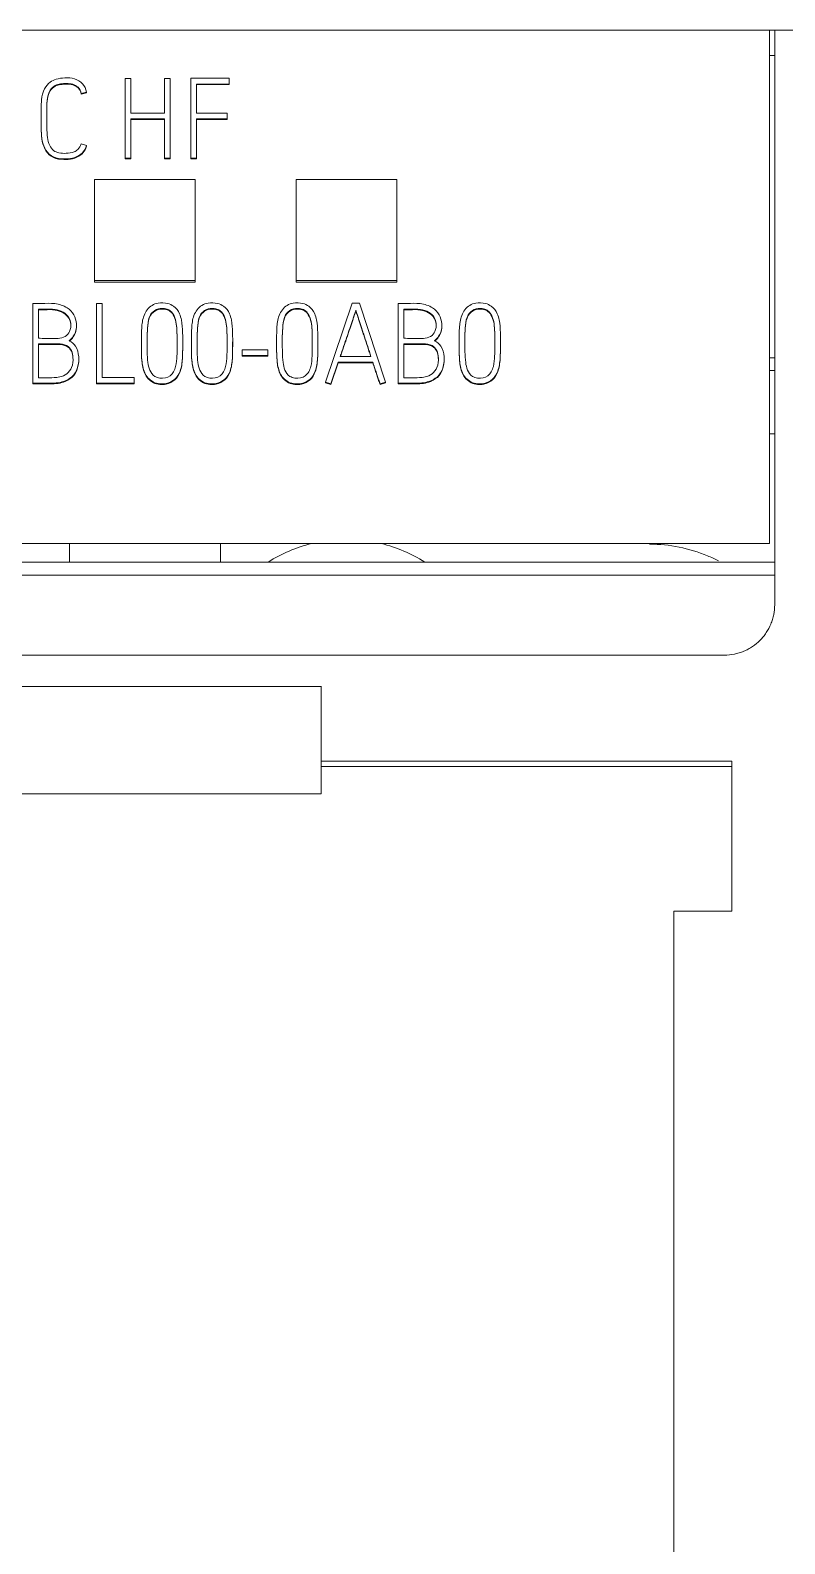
# Model space of a CAD drawing. Header units: millimetres. Extents: x 4137 to 6698, y 1400 to 3585.
# Drawn here: x 5370.17 to 5385.15, y 3342.75 to 3372.78 of the extents above; entities that cross this region are included whole.
import ezdxf

# ---------------------------------------------------------------- set-up
doc = ezdxf.new("R2010")
doc.units = ezdxf.units.MM
doc.layers.add('000-PI-Oprema', color=30, linetype='Continuous', lineweight=5)

msp = doc.modelspace()

# ---------------------------------------------------------------- linework, layer by layer
at = {"layer": '000-PI-Oprema', "color": 0, "linetype": 'ByBlock', "lineweight": 0}
for p, q in [((5384.848, 3372.778), (5360.048, 3372.778)), ((5384.848, 3372.778), (5384.948, 3372.778)), ((5384.848, 3362.595), (5384.848, 3372.778)), ((5389.848, 3372.778), (5384.948, 3372.778)), ((5384.948, 3372.278), (5384.848, 3372.278)), ((5372.054, 3371.822), (5372.054, 3370.24)), ((5372.165, 3371.822), (5372.054, 3371.822)), ((5372.165, 3371.136), (5372.165, 3371.822)), ((5372.949, 3371.822), (5372.835, 3371.822)), ((5372.835, 3371.822), (5372.835, 3371.136)), ((5372.949, 3370.24), (5372.949, 3371.822)), ((5373.359, 3371.825), (5373.359, 3370.242)), ((5374.12, 3371.825), (5373.359, 3371.825)), ((5373.472, 3371.131), (5373.472, 3371.712)), ((5373.472, 3371.712), (5374.12, 3371.712)), ((5373.472, 3371.7), (5374.12, 3371.7)), ((5374.12, 3371.712), (5374.12, 3371.825)), ((5374.12, 3371.712), (5374.12, 3371.7)), ((5371.291, 3371.55), (5371.182, 3371.523)), ((5371.291, 3371.537), (5371.182, 3371.51)), ((5371.182, 3371.523), (5371.182, 3371.51)), ((5371.291, 3371.55), (5371.291, 3371.537)), ((5370.388, 3371.188), (5370.388, 3371.175)), ((5372.835, 3371.136), (5372.165, 3371.136)), ((5374.08, 3371.131), (5373.472, 3371.131)), ((5374.08, 3371.021), (5374.08, 3371.131)), ((5370.387, 3370.888), (5370.387, 3370.875)), ((5370.388, 3371.053), (5370.388, 3371.066)), ((5372.165, 3370.24), (5372.165, 3371.023)), ((5372.165, 3371.023), (5372.835, 3371.023)), ((5372.165, 3371.011), (5372.835, 3371.011)), ((5372.835, 3371.023), (5372.835, 3370.24)), ((5373.472, 3370.242), (5373.472, 3371.021)), ((5373.472, 3371.021), (5374.08, 3371.021)), ((5373.472, 3371.009), (5374.08, 3371.009)), ((5374.08, 3371.021), (5374.08, 3371.009)), ((5371.184, 3370.526), (5371.289, 3370.489)), ((5371.289, 3370.489), (5371.289, 3370.476)), ((5372.054, 3370.24), (5372.165, 3370.24)), ((5372.054, 3370.24), (5372.054, 3370.227)), ((5372.054, 3370.227), (5372.165, 3370.227)), ((5372.165, 3370.24), (5372.165, 3370.227)), ((5372.835, 3370.24), (5372.835, 3370.227)), ((5372.835, 3370.24), (5372.949, 3370.24)), ((5372.835, 3370.227), (5372.949, 3370.227)), ((5372.949, 3370.24), (5372.949, 3370.227)), ((5373.359, 3370.242), (5373.472, 3370.242)), ((5373.359, 3370.242), (5373.359, 3370.229)), ((5373.359, 3370.229), (5373.472, 3370.229)), ((5373.472, 3370.242), (5373.472, 3370.229)), ((5371.448, 3369.814), (5371.448, 3367.815)), ((5373.448, 3369.814), (5371.448, 3369.814)), ((5373.448, 3367.815), (5373.448, 3369.814)), ((5375.448, 3369.814), (5375.448, 3367.815)), ((5377.448, 3369.814), (5375.448, 3369.814)), ((5377.448, 3367.815), (5377.448, 3369.814)), ((5371.448, 3367.815), (5371.448, 3367.777)), ((5371.448, 3367.815), (5373.448, 3367.815)), ((5371.448, 3367.777), (5373.448, 3367.777)), ((5373.448, 3367.815), (5373.448, 3367.777)), ((5375.448, 3367.815), (5375.448, 3367.777)), ((5375.448, 3367.815), (5377.448, 3367.815)), ((5375.448, 3367.777), (5377.448, 3367.777)), ((5377.448, 3367.815), (5377.448, 3367.777)), ((5370.221, 3365.774), (5370.221, 3367.359)), ((5370.335, 3367.247), (5370.335, 3366.666)), ((5371.484, 3367.359), (5371.484, 3365.774)), ((5371.597, 3367.359), (5371.484, 3367.359)), ((5371.597, 3365.886), (5371.597, 3367.359)), ((5376.564, 3367.363), (5376.033, 3365.798)), ((5376.706, 3367.363), (5376.564, 3367.363)), ((5376.635, 3367.222), (5376.635, 3367.21)), ((5377.223, 3365.798), (5376.706, 3367.363)), ((5377.474, 3365.774), (5377.474, 3367.359)), ((5377.587, 3367.247), (5377.587, 3366.666)), ((5371.089, 3366.911), (5371.089, 3366.931)), ((5378.342, 3366.911), (5378.342, 3366.931)), ((5372.378, 3366.625), (5372.378, 3366.612)), ((5373.197, 3366.581), (5373.197, 3366.594)), ((5373.37, 3366.625), (5373.37, 3366.612)), ((5374.189, 3366.581), (5374.189, 3366.594)), ((5375.061, 3366.625), (5375.061, 3366.612)), ((5375.88, 3366.581), (5375.88, 3366.594)), ((5378.685, 3366.625), (5378.685, 3366.612)), ((5379.504, 3366.581), (5379.504, 3366.594)), ((5370.335, 3366.555), (5370.335, 3365.884)), ((5374.38, 3366.437), (5374.38, 3366.324)), ((5374.886, 3366.437), (5374.38, 3366.437)), ((5374.38, 3366.324), (5374.38, 3366.312)), ((5374.38, 3366.324), (5374.886, 3366.324)), ((5374.38, 3366.312), (5374.886, 3366.312)), ((5374.886, 3366.324), (5374.886, 3366.437)), ((5374.886, 3366.324), (5374.886, 3366.312)), ((5376.934, 3366.305), (5376.324, 3366.305)), ((5377.587, 3366.555), (5377.587, 3365.884)), ((5384.848, 3366.278), (5384.948, 3366.278)), ((5371.134, 3366.239), (5371.134, 3366.251)), ((5376.14, 3365.763), (5376.286, 3366.192)), ((5376.14, 3365.75), (5376.286, 3366.18)), ((5376.286, 3366.192), (5376.286, 3366.18)), ((5376.286, 3366.192), (5376.972, 3366.192)), ((5376.286, 3366.18), (5376.972, 3366.18)), ((5376.972, 3366.192), (5376.972, 3366.18)), ((5378.386, 3366.239), (5378.386, 3366.251)), ((5384.848, 3366.028), (5384.948, 3366.028)), ((5370.221, 3365.774), (5370.221, 3365.761)), ((5371.484, 3365.774), (5371.484, 3365.761)), ((5371.484, 3365.774), (5372.232, 3365.774)), ((5371.484, 3365.761), (5372.232, 3365.761)), ((5372.232, 3365.886), (5371.597, 3365.886)), ((5372.232, 3365.774), (5372.232, 3365.886)), ((5372.232, 3365.774), (5372.232, 3365.761)), ((5376.033, 3365.798), (5376.033, 3365.786)), ((5376.033, 3365.798), (5376.14, 3365.763)), ((5376.033, 3365.786), (5376.14, 3365.75)), ((5376.14, 3365.763), (5376.14, 3365.75)), ((5377.114, 3365.763), (5377.223, 3365.798)), ((5377.114, 3365.75), (5377.223, 3365.786)), ((5377.114, 3365.763), (5377.114, 3365.75)), ((5377.223, 3365.798), (5377.223, 3365.786)), ((5377.474, 3365.774), (5377.474, 3365.761)), ((5384.848, 3364.773), (5384.948, 3364.773)), ((5384.848, 3362.595), (5360.048, 3362.595)), ((5370.948, 3362.595), (5370.948, 3362.227)), ((5373.948, 3362.595), (5373.948, 3362.227)), ((5384.948, 3362.227), (5359.948, 3362.227)), ((5384.948, 3361.964), (5359.948, 3361.964)), ((5360.948, 3360.378), (5383.948, 3360.378)), ((5383.952, 3360.378), (5383.951, 3360.378)), ((5375.948, 3359.756), (5368.948, 3359.756)), ((5375.948, 3358.278), (5375.948, 3358.172)), ((5384.098, 3358.278), (5375.948, 3358.278)), ((5375.948, 3358.172), (5375.948, 3357.629)), ((5384.098, 3358.172), (5375.948, 3358.172)), ((5384.098, 3355.298), (5384.098, 3358.278)), ((5375.948, 3357.629), (5368.948, 3357.629)), ((5384.098, 3355.298), (5382.948, 3355.298))]:
    msp.add_line(p, q, dxfattribs=at)
for start, end in [(103.753, 122.3801), (57.6199, 76.247)]:
    msp.add_arc((5376.448, 3359.778), 2.9, start, end, dxfattribs=at)
for points, knots in [([(5384.948, 3361.964), (5384.948, 3364.485), (5384.948, 3368.09), (5384.948, 3371.693), (5384.948, 3372.778)], [0, 0, 0, 0, 0.698854, 1, 1, 1, 1]), ([(5371.289, 3370.489), (5371.281, 3370.463), (5371.255, 3370.4), (5371.169, 3370.3), (5371.016, 3370.228), (5370.827, 3370.224), (5370.627, 3370.244), (5370.465, 3370.39), (5370.404, 3370.585), (5370.384, 3370.794), (5370.389, 3371.005), (5370.387, 3371.21), (5370.39, 3371.415), (5370.432, 3371.61), (5370.549, 3371.751), (5370.697, 3371.818), (5370.863, 3371.839), (5371.05, 3371.83), (5371.225, 3371.727), (5371.276, 3371.618), (5371.291, 3371.55)], [0, 0, 0, 0, 0.023749, 0.063372, 0.118592, 0.172501, 0.236244, 0.297229, 0.359591, 0.421629, 0.490644, 0.554667, 0.610982, 0.680492, 0.733777, 0.772528, 0.826559, 0.886213, 0.942216, 1, 1, 1, 1]), ([(5371.182, 3371.523), (5371.172, 3371.574), (5371.135, 3371.65), (5371.016, 3371.715), (5370.894, 3371.724), (5370.776, 3371.717), (5370.653, 3371.69), (5370.548, 3371.587), (5370.503, 3371.421), (5370.5, 3371.239), (5370.501, 3371.044), (5370.5, 3370.85), (5370.505, 3370.661), (5370.545, 3370.503), (5370.624, 3370.385), (5370.751, 3370.335), (5370.89, 3370.335), (5371.024, 3370.345), (5371.132, 3370.419), (5371.17, 3370.481), (5371.184, 3370.526)], [0, 0, 0, 0, 0.052928, 0.097969, 0.144851, 0.190624, 0.232935, 0.284925, 0.348337, 0.424764, 0.49245, 0.572241, 0.64631, 0.708712, 0.757514, 0.801091, 0.856423, 0.915681, 0.949914, 1, 1, 1, 1]), ([(5371.182, 3371.51), (5371.172, 3371.562), (5371.135, 3371.638), (5371.016, 3371.703), (5370.894, 3371.711), (5370.776, 3371.705), (5370.653, 3371.677), (5370.548, 3371.574), (5370.503, 3371.408), (5370.5, 3371.227), (5370.501, 3371.056), (5370.501, 3370.952), (5370.501, 3370.907)], [0, 0, 0, 0, 0.097342, 0.180178, 0.266401, 0.350584, 0.428399, 0.524015, 0.640638, 0.781197, 0.905681, 1, 1, 1, 1]), ([(5371.289, 3370.476), (5371.281, 3370.451), (5371.255, 3370.388), (5371.169, 3370.287), (5371.016, 3370.215), (5370.827, 3370.211), (5370.627, 3370.231), (5370.465, 3370.377), (5370.404, 3370.573), (5370.388, 3370.741), (5370.387, 3370.842), (5370.387, 3370.875)], [0, 0, 0, 0, 0.052439, 0.139927, 0.261857, 0.380889, 0.521635, 0.656293, 0.793992, 0.930972, 1, 1, 1, 1]), ([(5370.221, 3367.359), (5370.281, 3367.359), (5370.426, 3367.356), (5370.659, 3367.37), (5370.894, 3367.298), (5371.049, 3367.143), (5371.099, 3366.962), (5371.081, 3366.8), (5371.018, 3366.686), (5370.967, 3366.638), (5370.943, 3366.619)], [0, 0, 0, 0, 0.121799, 0.300471, 0.478612, 0.608153, 0.736749, 0.853072, 0.938599, 1, 1, 1, 1]), ([(5370.335, 3366.666), (5370.383, 3366.666), (5370.468, 3366.665), (5370.598, 3366.666), (5370.727, 3366.661), (5370.872, 3366.684), (5370.97, 3366.807), (5370.985, 3366.951), (5370.942, 3367.093), (5370.826, 3367.199), (5370.653, 3367.253), (5370.485, 3367.245), (5370.375, 3367.247), (5370.335, 3367.247)], [0, 0, 0, 0, 0.089881, 0.159215, 0.241238, 0.333496, 0.41712, 0.515535, 0.593949, 0.688978, 0.794399, 0.924872, 1, 1, 1, 1]), ([(5370.977, 3366.909), (5370.977, 3366.922), (5370.973, 3366.977), (5370.942, 3367.081), (5370.826, 3367.186), (5370.653, 3367.241), (5370.485, 3367.232), (5370.375, 3367.234), (5370.335, 3367.234)], [0, 0, 0, 0, 0.046506, 0.200835, 0.387866, 0.595348, 0.852137, 1, 1, 1, 1]), ([(5372.708, 3367.363), (5372.666, 3367.356), (5372.542, 3367.315), (5372.407, 3367.123), (5372.375, 3366.825), (5372.379, 3366.529), (5372.379, 3366.274), (5372.408, 3366.064), (5372.469, 3365.899), (5372.65, 3365.764), (5372.853, 3365.746), (5373.056, 3365.841), (5373.166, 3366.034), (5373.197, 3366.268), (5373.197, 3366.522), (5373.198, 3366.777), (5373.186, 3366.989), (5373.134, 3367.175), (5373.042, 3367.3), (5372.882, 3367.373), (5372.772, 3367.375), (5372.708, 3367.363)], [0, 0, 0, 0, 0.03125, 0.09375, 0.15625, 0.25, 0.3125, 0.34375, 0.40625, 0.4375, 0.5, 0.546875, 0.59375, 0.65625, 0.71875, 0.78125, 0.84375, 0.875, 0.921875, 0.953125, 1, 1, 1, 1]), ([(5372.934, 3367.223), (5372.904, 3367.241), (5372.816, 3367.264), (5372.67, 3367.256), (5372.528, 3367.122), (5372.502, 3366.923), (5372.489, 3366.717), (5372.492, 3366.539), (5372.492, 3366.364), (5372.501, 3366.205), (5372.534, 3366.033), (5372.618, 3365.908), (5372.778, 3365.862), (5372.97, 3365.89), (5373.071, 3366.111), (5373.087, 3366.348), (5373.087, 3366.596), (5373.085, 3366.824), (5373.069, 3366.999), (5373.026, 3367.135), (5372.964, 3367.204), (5372.934, 3367.223)], [0, 0, 0, 0, 0.03125, 0.078125, 0.125, 0.1875, 0.25, 0.3125, 0.34375, 0.40625, 0.453125, 0.5, 0.53125, 0.59375, 0.65625, 0.71875, 0.8125, 0.875, 0.921875, 0.96875, 1, 1, 1, 1]), ([(5372.934, 3367.21), (5372.904, 3367.228), (5372.816, 3367.251), (5372.67, 3367.243), (5372.528, 3367.109), (5372.502, 3366.91), (5372.492, 3366.747), (5372.491, 3366.65), (5372.491, 3366.623)], [0, 0, 0, 0, 0.114194, 0.285486, 0.456777, 0.685166, 0.913555, 1, 1, 1, 1]), ([(5373.086, 3366.536), (5373.086, 3366.563), (5373.086, 3366.661), (5373.085, 3366.811), (5373.069, 3366.987), (5373.026, 3367.122), (5372.964, 3367.191), (5372.934, 3367.21)], [0, 0, 0, 0, 0.115044, 0.410029, 0.631268, 0.852507, 1, 1, 1, 1]), ([(5373.7, 3367.363), (5373.658, 3367.356), (5373.534, 3367.315), (5373.399, 3367.123), (5373.367, 3366.825), (5373.371, 3366.529), (5373.371, 3366.274), (5373.4, 3366.064), (5373.461, 3365.899), (5373.642, 3365.764), (5373.845, 3365.746), (5374.048, 3365.841), (5374.158, 3366.034), (5374.189, 3366.268), (5374.189, 3366.522), (5374.19, 3366.777), (5374.178, 3366.989), (5374.126, 3367.175), (5374.034, 3367.3), (5373.874, 3367.373), (5373.764, 3367.375), (5373.7, 3367.363)], [0, 0, 0, 0, 0.03125, 0.09375, 0.15625, 0.25, 0.3125, 0.34375, 0.40625, 0.4375, 0.5, 0.546875, 0.59375, 0.65625, 0.71875, 0.78125, 0.84375, 0.875, 0.921875, 0.953125, 1, 1, 1, 1]), ([(5373.926, 3367.223), (5373.896, 3367.241), (5373.808, 3367.264), (5373.662, 3367.256), (5373.52, 3367.122), (5373.494, 3366.923), (5373.481, 3366.717), (5373.484, 3366.539), (5373.484, 3366.364), (5373.493, 3366.205), (5373.526, 3366.033), (5373.61, 3365.908), (5373.77, 3365.862), (5373.962, 3365.89), (5374.063, 3366.111), (5374.079, 3366.348), (5374.079, 3366.596), (5374.077, 3366.824), (5374.061, 3366.999), (5374.018, 3367.135), (5373.956, 3367.204), (5373.926, 3367.223)], [0, 0, 0, 0, 0.03125, 0.078125, 0.125, 0.1875, 0.25, 0.3125, 0.34375, 0.40625, 0.453125, 0.5, 0.53125, 0.59375, 0.65625, 0.71875, 0.8125, 0.875, 0.921875, 0.96875, 1, 1, 1, 1]), ([(5373.926, 3367.21), (5373.896, 3367.228), (5373.808, 3367.251), (5373.662, 3367.243), (5373.52, 3367.109), (5373.494, 3366.91), (5373.484, 3366.747), (5373.483, 3366.65), (5373.483, 3366.623)], [0, 0, 0, 0, 0.114194, 0.285486, 0.456777, 0.685166, 0.913555, 1, 1, 1, 1]), ([(5374.078, 3366.536), (5374.078, 3366.563), (5374.078, 3366.661), (5374.077, 3366.811), (5374.061, 3366.987), (5374.018, 3367.122), (5373.956, 3367.191), (5373.926, 3367.21)], [0, 0, 0, 0, 0.115044, 0.410029, 0.631268, 0.852507, 1, 1, 1, 1]), ([(5375.391, 3367.363), (5375.348, 3367.356), (5375.225, 3367.315), (5375.09, 3367.123), (5375.058, 3366.825), (5375.062, 3366.529), (5375.062, 3366.274), (5375.091, 3366.064), (5375.152, 3365.899), (5375.333, 3365.764), (5375.536, 3365.746), (5375.739, 3365.841), (5375.849, 3366.034), (5375.88, 3366.268), (5375.88, 3366.522), (5375.881, 3366.777), (5375.869, 3366.989), (5375.817, 3367.175), (5375.725, 3367.3), (5375.565, 3367.373), (5375.455, 3367.375), (5375.391, 3367.363)], [0, 0, 0, 0, 0.03125, 0.09375, 0.15625, 0.25, 0.3125, 0.34375, 0.40625, 0.4375, 0.5, 0.546875, 0.59375, 0.65625, 0.71875, 0.78125, 0.84375, 0.875, 0.921875, 0.953125, 1, 1, 1, 1]), ([(5375.617, 3367.223), (5375.587, 3367.241), (5375.499, 3367.264), (5375.353, 3367.256), (5375.211, 3367.122), (5375.185, 3366.923), (5375.172, 3366.717), (5375.175, 3366.539), (5375.175, 3366.364), (5375.184, 3366.205), (5375.217, 3366.033), (5375.301, 3365.908), (5375.461, 3365.862), (5375.653, 3365.89), (5375.754, 3366.111), (5375.769, 3366.348), (5375.77, 3366.596), (5375.768, 3366.824), (5375.752, 3366.999), (5375.709, 3367.135), (5375.647, 3367.204), (5375.617, 3367.223)], [0, 0, 0, 0, 0.03125, 0.078125, 0.125, 0.1875, 0.25, 0.3125, 0.34375, 0.40625, 0.453125, 0.5, 0.53125, 0.59375, 0.65625, 0.71875, 0.8125, 0.875, 0.921875, 0.96875, 1, 1, 1, 1]), ([(5375.617, 3367.21), (5375.587, 3367.228), (5375.499, 3367.251), (5375.353, 3367.243), (5375.211, 3367.109), (5375.185, 3366.91), (5375.175, 3366.747), (5375.174, 3366.65), (5375.174, 3366.623)], [0, 0, 0, 0, 0.114194, 0.285486, 0.456777, 0.685166, 0.913555, 1, 1, 1, 1]), ([(5375.769, 3366.536), (5375.769, 3366.563), (5375.769, 3366.661), (5375.768, 3366.811), (5375.752, 3366.987), (5375.709, 3367.122), (5375.647, 3367.191), (5375.617, 3367.21)], [0, 0, 0, 0, 0.115044, 0.410029, 0.631268, 0.852507, 1, 1, 1, 1]), ([(5376.324, 3366.305), (5376.335, 3366.337), (5376.357, 3366.402), (5376.39, 3366.501), (5376.424, 3366.6), (5376.457, 3366.697), (5376.488, 3366.79), (5376.519, 3366.878), (5376.547, 3366.959), (5376.572, 3367.034), (5376.593, 3367.099), (5376.611, 3367.152), (5376.625, 3367.192), (5376.632, 3367.214), (5376.635, 3367.222)], [0, 0, 0, 0, 0.106118, 0.213594, 0.322428, 0.429305, 0.530911, 0.627246, 0.716632, 0.797389, 0.869519, 0.929228, 0.972722, 1, 1, 1, 1]), ([(5376.328, 3366.305), (5376.338, 3366.333), (5376.358, 3366.394), (5376.39, 3366.488), (5376.424, 3366.587), (5376.457, 3366.684), (5376.488, 3366.778), (5376.519, 3366.865), (5376.547, 3366.947), (5376.572, 3367.021), (5376.593, 3367.086), (5376.611, 3367.14), (5376.625, 3367.18), (5376.632, 3367.201), (5376.635, 3367.21)], [0, 0, 0, 0, 0.09357, 0.202554, 0.312916, 0.421294, 0.524326, 0.622014, 0.712654, 0.794544, 0.867687, 0.928234, 0.972339, 1, 1, 1, 1]), ([(5376.635, 3367.222), (5376.637, 3367.214), (5376.645, 3367.192), (5376.657, 3367.152), (5376.675, 3367.099), (5376.696, 3367.034), (5376.72, 3366.959), (5376.746, 3366.878), (5376.775, 3366.79), (5376.806, 3366.697), (5376.838, 3366.6), (5376.871, 3366.501), (5376.903, 3366.402), (5376.924, 3366.337), (5376.934, 3366.305)], [0, 0, 0, 0, 0.027336, 0.070868, 0.130595, 0.202708, 0.283396, 0.372662, 0.4689, 0.570509, 0.677489, 0.786433, 0.893936, 1, 1, 1, 1]), ([(5376.635, 3367.21), (5376.637, 3367.201), (5376.645, 3367.18), (5376.657, 3367.14), (5376.675, 3367.086), (5376.696, 3367.021), (5376.72, 3366.947), (5376.746, 3366.865), (5376.775, 3366.777), (5376.806, 3366.684), (5376.838, 3366.587), (5376.871, 3366.488), (5376.901, 3366.394), (5376.921, 3366.333), (5376.93, 3366.305)], [0, 0, 0, 0, 0.02772, 0.071862, 0.132428, 0.205553, 0.287375, 0.377893, 0.475483, 0.578518, 0.686999, 0.797473, 0.906485, 1, 1, 1, 1]), ([(5377.474, 3367.359), (5377.533, 3367.359), (5377.679, 3367.356), (5377.912, 3367.37), (5378.146, 3367.298), (5378.301, 3367.143), (5378.351, 3366.962), (5378.334, 3366.8), (5378.271, 3366.686), (5378.219, 3366.638), (5378.195, 3366.619)], [0, 0, 0, 0, 0.121799, 0.300471, 0.478612, 0.608153, 0.736749, 0.853072, 0.938599, 1, 1, 1, 1]), ([(5377.587, 3366.666), (5377.635, 3366.666), (5377.72, 3366.665), (5377.85, 3366.666), (5377.979, 3366.661), (5378.124, 3366.684), (5378.222, 3366.807), (5378.237, 3366.951), (5378.194, 3367.093), (5378.079, 3367.199), (5377.905, 3367.253), (5377.737, 3367.245), (5377.627, 3367.247), (5377.587, 3367.247)], [0, 0, 0, 0, 0.089881, 0.159215, 0.241238, 0.333496, 0.41712, 0.515535, 0.593949, 0.688978, 0.794399, 0.924872, 1, 1, 1, 1]), ([(5378.229, 3366.909), (5378.229, 3366.922), (5378.225, 3366.977), (5378.194, 3367.081), (5378.079, 3367.186), (5377.905, 3367.241), (5377.737, 3367.232), (5377.627, 3367.234), (5377.587, 3367.234)], [0, 0, 0, 0, 0.046506, 0.200835, 0.387866, 0.595348, 0.852137, 1, 1, 1, 1]), ([(5379.015, 3367.363), (5378.972, 3367.356), (5378.848, 3367.315), (5378.714, 3367.123), (5378.682, 3366.825), (5378.686, 3366.529), (5378.685, 3366.274), (5378.715, 3366.064), (5378.775, 3365.899), (5378.957, 3365.764), (5379.159, 3365.746), (5379.363, 3365.841), (5379.473, 3366.034), (5379.504, 3366.268), (5379.504, 3366.522), (5379.505, 3366.777), (5379.493, 3366.989), (5379.441, 3367.175), (5379.349, 3367.3), (5379.189, 3367.373), (5379.078, 3367.375), (5379.015, 3367.363)], [0, 0, 0, 0, 0.03125, 0.09375, 0.15625, 0.25, 0.3125, 0.34375, 0.40625, 0.4375, 0.5, 0.546875, 0.59375, 0.65625, 0.71875, 0.78125, 0.84375, 0.875, 0.921875, 0.953125, 1, 1, 1, 1]), ([(5379.241, 3367.223), (5379.211, 3367.241), (5379.123, 3367.264), (5378.977, 3367.256), (5378.834, 3367.122), (5378.809, 3366.923), (5378.796, 3366.717), (5378.799, 3366.539), (5378.799, 3366.364), (5378.808, 3366.205), (5378.841, 3366.033), (5378.925, 3365.908), (5379.085, 3365.862), (5379.277, 3365.89), (5379.378, 3366.111), (5379.393, 3366.348), (5379.393, 3366.596), (5379.392, 3366.824), (5379.376, 3366.999), (5379.333, 3367.135), (5379.271, 3367.204), (5379.241, 3367.223)], [0, 0, 0, 0, 0.03125, 0.078125, 0.125, 0.1875, 0.25, 0.3125, 0.34375, 0.40625, 0.453125, 0.5, 0.53125, 0.59375, 0.65625, 0.71875, 0.8125, 0.875, 0.921875, 0.96875, 1, 1, 1, 1]), ([(5379.241, 3367.21), (5379.211, 3367.228), (5379.123, 3367.251), (5378.977, 3367.243), (5378.834, 3367.109), (5378.809, 3366.91), (5378.799, 3366.747), (5378.798, 3366.65), (5378.798, 3366.623)], [0, 0, 0, 0, 0.114194, 0.285486, 0.456777, 0.685166, 0.913555, 1, 1, 1, 1]), ([(5379.393, 3366.536), (5379.393, 3366.563), (5379.393, 3366.661), (5379.392, 3366.811), (5379.376, 3366.987), (5379.333, 3367.122), (5379.271, 3367.191), (5379.241, 3367.21)], [0, 0, 0, 0, 0.115044, 0.410029, 0.631268, 0.852507, 1, 1, 1, 1]), ([(5371.089, 3366.913), (5371.09, 3366.866), (5371.076, 3366.779), (5371.018, 3366.673), (5370.967, 3366.625), (5370.943, 3366.607)], [0, 0, 0, 0, 0.39415, 0.746816, 1, 1, 1, 1]), ([(5378.342, 3366.913), (5378.342, 3366.866), (5378.329, 3366.779), (5378.271, 3366.673), (5378.219, 3366.625), (5378.195, 3366.607)], [0, 0, 0, 0, 0.39415, 0.746816, 1, 1, 1, 1]), ([(5370.943, 3366.619), (5370.996, 3366.589), (5371.094, 3366.508), (5371.142, 3366.31), (5371.129, 3366.113), (5371.049, 3365.926), (5370.889, 3365.822), (5370.724, 3365.779), (5370.564, 3365.773), (5370.396, 3365.774), (5370.279, 3365.774), (5370.221, 3365.774)], [0, 0, 0, 0, 0.103943, 0.238103, 0.352261, 0.47238, 0.599265, 0.688206, 0.785795, 0.892897, 1, 1, 1, 1]), ([(5372.378, 3366.612), (5372.378, 3366.566), (5372.379, 3366.435), (5372.379, 3366.261), (5372.408, 3366.051), (5372.469, 3365.886), (5372.65, 3365.751), (5372.853, 3365.733), (5373.056, 3365.828), (5373.166, 3366.021), (5373.197, 3366.255), (5373.197, 3366.449), (5373.197, 3366.557), (5373.197, 3366.581)], [0, 0, 0, 0, 0.065476, 0.18556, 0.245602, 0.365686, 0.425728, 0.545812, 0.635875, 0.725938, 0.846022, 0.966106, 1, 1, 1, 1]), ([(5373.37, 3366.612), (5373.37, 3366.566), (5373.371, 3366.435), (5373.371, 3366.261), (5373.4, 3366.051), (5373.461, 3365.886), (5373.642, 3365.751), (5373.845, 3365.733), (5374.048, 3365.828), (5374.158, 3366.021), (5374.189, 3366.255), (5374.189, 3366.449), (5374.189, 3366.557), (5374.189, 3366.581)], [0, 0, 0, 0, 0.065476, 0.18556, 0.245602, 0.365686, 0.425728, 0.545812, 0.635875, 0.725938, 0.846022, 0.966106, 1, 1, 1, 1]), ([(5375.061, 3366.612), (5375.061, 3366.566), (5375.062, 3366.435), (5375.062, 3366.261), (5375.091, 3366.051), (5375.152, 3365.886), (5375.333, 3365.751), (5375.536, 3365.733), (5375.739, 3365.828), (5375.849, 3366.021), (5375.88, 3366.255), (5375.88, 3366.449), (5375.88, 3366.557), (5375.88, 3366.581)], [0, 0, 0, 0, 0.065476, 0.18556, 0.245602, 0.365686, 0.425728, 0.545812, 0.635875, 0.725938, 0.846022, 0.966106, 1, 1, 1, 1]), ([(5378.195, 3366.619), (5378.248, 3366.589), (5378.346, 3366.508), (5378.394, 3366.31), (5378.381, 3366.113), (5378.302, 3365.926), (5378.142, 3365.822), (5377.976, 3365.779), (5377.817, 3365.773), (5377.648, 3365.774), (5377.532, 3365.774), (5377.474, 3365.774)], [0, 0, 0, 0, 0.103943, 0.238103, 0.352261, 0.47238, 0.599265, 0.688206, 0.785795, 0.892897, 1, 1, 1, 1]), ([(5378.685, 3366.612), (5378.685, 3366.566), (5378.686, 3366.435), (5378.685, 3366.261), (5378.715, 3366.051), (5378.775, 3365.886), (5378.957, 3365.751), (5379.159, 3365.733), (5379.363, 3365.828), (5379.473, 3366.021), (5379.504, 3366.255), (5379.504, 3366.449), (5379.504, 3366.557), (5379.504, 3366.581)], [0, 0, 0, 0, 0.065476, 0.18556, 0.245602, 0.365686, 0.425728, 0.545812, 0.635875, 0.725938, 0.846022, 0.966106, 1, 1, 1, 1]), ([(5370.335, 3365.884), (5370.374, 3365.884), (5370.478, 3365.885), (5370.618, 3365.883), (5370.771, 3365.898), (5370.905, 3365.953), (5371.014, 3366.095), (5371.026, 3366.265), (5371.005, 3366.426), (5370.891, 3366.547), (5370.714, 3366.558), (5370.529, 3366.555), (5370.399, 3366.555), (5370.335, 3366.555)], [0, 0, 0, 0, 0.066156, 0.175169, 0.23737, 0.32413, 0.412445, 0.52466, 0.605148, 0.683631, 0.78156, 0.89078, 1, 1, 1, 1]), ([(5371.02, 3366.235), (5371.02, 3366.247), (5371.019, 3366.307), (5371.005, 3366.414), (5370.891, 3366.534), (5370.714, 3366.546), (5370.529, 3366.542), (5370.399, 3366.543), (5370.335, 3366.543)], [0, 0, 0, 0, 0.039686, 0.202294, 0.36085, 0.558693, 0.779347, 1, 1, 1, 1]), ([(5377.587, 3365.884), (5377.626, 3365.884), (5377.73, 3365.885), (5377.87, 3365.883), (5378.023, 3365.898), (5378.157, 3365.953), (5378.266, 3366.095), (5378.278, 3366.265), (5378.257, 3366.426), (5378.144, 3366.547), (5377.966, 3366.558), (5377.781, 3366.555), (5377.651, 3366.555), (5377.587, 3366.555)], [0, 0, 0, 0, 0.066156, 0.175169, 0.23737, 0.32413, 0.412445, 0.52466, 0.605148, 0.683631, 0.78156, 0.89078, 1, 1, 1, 1]), ([(5378.273, 3366.235), (5378.273, 3366.247), (5378.271, 3366.307), (5378.257, 3366.414), (5378.144, 3366.534), (5377.966, 3366.546), (5377.781, 3366.542), (5377.651, 3366.543), (5377.587, 3366.543)], [0, 0, 0, 0, 0.039686, 0.202294, 0.36085, 0.558693, 0.779347, 1, 1, 1, 1]), ([(5371.134, 3366.24), (5371.134, 3366.194), (5371.122, 3366.085), (5371.049, 3365.913), (5370.889, 3365.81), (5370.724, 3365.766), (5370.564, 3365.76), (5370.396, 3365.762), (5370.279, 3365.761), (5370.221, 3365.761)], [0, 0, 0, 0, 0.115677, 0.279669, 0.452899, 0.574324, 0.707557, 0.853779, 1, 1, 1, 1]), ([(5376.972, 3366.192), (5376.978, 3366.172), (5376.99, 3366.133), (5377.009, 3366.077), (5377.026, 3366.024), (5377.042, 3365.975), (5377.057, 3365.93), (5377.072, 3365.887), (5377.087, 3365.845), (5377.101, 3365.803), (5377.11, 3365.776), (5377.114, 3365.763)], [0, 0, 0, 0, 0.138948, 0.27018, 0.393699, 0.508312, 0.612826, 0.707241, 0.810993, 0.908573, 1, 1, 1, 1]), ([(5376.972, 3366.18), (5376.978, 3366.16), (5376.99, 3366.121), (5377.009, 3366.064), (5377.026, 3366.011), (5377.042, 3365.962), (5377.057, 3365.918), (5377.072, 3365.874), (5377.087, 3365.832), (5377.101, 3365.791), (5377.11, 3365.763), (5377.114, 3365.75)], [0, 0, 0, 0, 0.138948, 0.27018, 0.393699, 0.508312, 0.612826, 0.707241, 0.810993, 0.908573, 1, 1, 1, 1]), ([(5378.386, 3366.24), (5378.386, 3366.194), (5378.374, 3366.085), (5378.302, 3365.913), (5378.142, 3365.81), (5377.976, 3365.766), (5377.817, 3365.76), (5377.648, 3365.762), (5377.532, 3365.761), (5377.474, 3365.761)], [0, 0, 0, 0, 0.115677, 0.279669, 0.452899, 0.574324, 0.707557, 0.853779, 1, 1, 1, 1]), ([(5383.836, 3362.249), (5383.763, 3362.286), (5383.332, 3362.485), (5382.858, 3362.582), (5382.465, 3362.582), (5382.465, 3362.582), (5382.465, 3362.582)], [0, 0, 0, 0, 0.171752, 1, 1, 1, 1, 1, 1]), ([(5384.948, 3361.378), (5384.948, 3361.571), (5384.948, 3361.766), (5384.948, 3361.962), (5384.948, 3361.964)], [0, 0, 0, 0, 0.989298, 1, 1, 1, 1]), ([(5384.948, 3361.378), (5384.948, 3361.312), (5384.941, 3361.248), (5384.922, 3361.153), (5384.914, 3361.121), (5384.895, 3361.059), (5384.884, 3361.028), (5384.847, 3360.937), (5384.817, 3360.88), (5384.763, 3360.799), (5384.744, 3360.772), (5384.703, 3360.721), (5384.681, 3360.697), (5384.612, 3360.627), (5384.562, 3360.586), (5384.48, 3360.532), (5384.452, 3360.514), (5384.394, 3360.483), (5384.335, 3360.455), (5384.274, 3360.433), (5384.227, 3360.419), (5384.212, 3360.414), (5384.18, 3360.406), (5384.164, 3360.402), (5384.083, 3360.385), (5384.018, 3360.378), (5383.952, 3360.378)], [0, 0, 0, 0, 0.125, 0.125, 0.1875, 0.1875, 0.25, 0.25, 0.375, 0.375, 0.4375, 0.4375, 0.5, 0.5, 0.625, 0.625, 0.6875, 0.6875, 0.75, 0.8125, 0.8125, 0.84375, 0.84375, 0.875, 0.875, 1, 1, 1, 1]), ([(5382.948, 3355.298), (5382.948, 3353.275), (5382.948, 3344.726), (5382.948, 3331.58), (5382.948, 3317.013), (5382.948, 3302.803), (5382.948, 3288.509), (5382.948, 3273.023), (5382.948, 3260.265), (5382.948, 3251.383), (5382.948, 3247.126), (5382.948, 3246.328)], [0, 0, 0, 0, 0.055935, 0.236292, 0.362833, 0.457376, 0.627551, 0.756032, 0.883059, 0.978086, 1, 1, 1, 1])]:
    msp.add_open_spline(points, degree=3, knots=knots, dxfattribs=at)
for points in [[(5383.948, 3360.378), (5383.949, 3360.378), (5383.95, 3360.378), (5383.951, 3360.378)], [(5375.948, 3358.278), (5375.948, 3358.773), (5375.948, 3359.267), (5375.948, 3359.762)]]:
    msp.add_open_spline(points, degree=3, dxfattribs=at)

doc.saveas('drawing.dxf')
